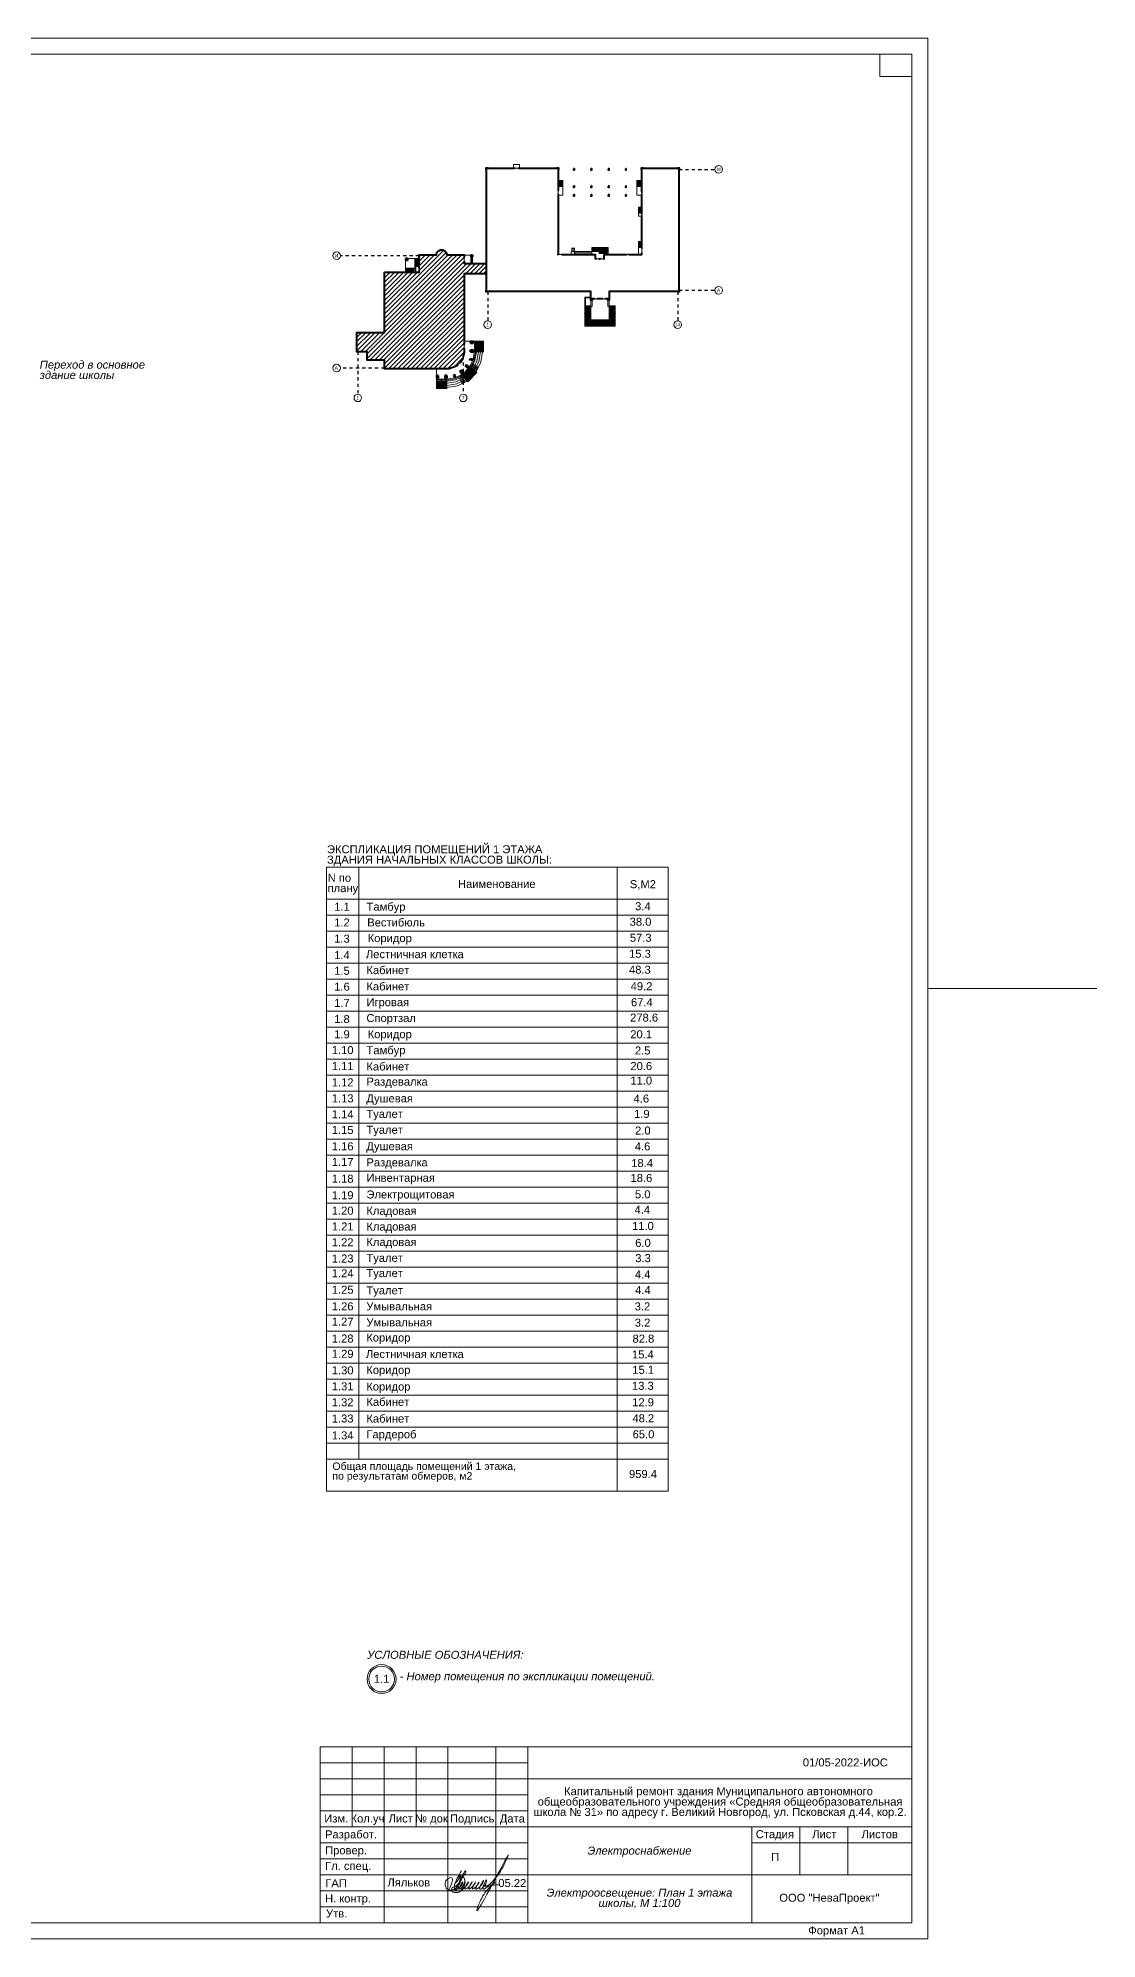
# Model space of a CAD drawing. Header units: metres. Extents: x -306 to 273, y -329 to 512.
# Drawn here: x -244.4 to -211.3, y 289.4 to 348.8 of the extents above; entities that cross this region are included whole.
import ezdxf
from ezdxf.enums import TextEntityAlignment as Align

# ---------------------------------------------------------------- set-up
doc = ezdxf.new("R2010")
doc.units = ezdxf.units.M
doc.header["$MEASUREMENT"] = 0
doc.linetypes.add('( Dashdot )', pattern=[1.001, 0.5, -0.25, 0.001, -0.25])
doc.linetypes.add('DGN Style 3', pattern=[9.681301, 6.915215, -2.766086])
doc.layers.add('Level 50', color=7, linetype='Continuous', lineweight=0)
doc.layers.add('Level 63', color=7, linetype='Continuous', lineweight=0)
doc.styles.add('Arial', font='ariali.ttf')
doc.styles.add('GOST 2.304', font='cs_gost2304.shx')
doc.styles.add('Style-Arial', font='arial.ttf')
doc.styles.add('Style-Arial IF', font='ariali.ttf')

# ---------------------------------------------------------------- blocks, each defined once
blk = doc.blocks.new('*U1662')
at = {"color": 7, "linetype": 'Continuous', "lineweight": 0}
blk.add_line((47.337, 0), (42.05, 0), dxfattribs=at)
at = {"color": 7, "linetype": 'Continuous', "lineweight": 0, "flags": 128}
blk.add_lwpolyline([(42.05, 29.7), (42.05, -29.7), (-42.05, -29.7), (-42.05, 29.7), (42.05, 29.7)], close=True, dxfattribs=at)
at = {"layer": 'Level 50', "color": 7, "linetype": 'Continuous', "lineweight": 13}
for p, q in [((41.55, 29.2), (-40.05, 29.2)), ((40.55, 29.2), (40.55, 28.5)), ((41.55, 29.2), (41.55, -29.2)), ((40.55, 28.5), (41.55, 28.5)), ((41.55, -29.2), (-41.25, -29.2))]:
    blk.add_line(p, q, dxfattribs=at)
at = {"layer": 'Level 63', "color": 7, "linetype": 'Continuous', "lineweight": 13}
for p, q in [((23.05, -23.7), (41.55, -23.7)), ((23.05, -23.7), (23.05, -29.2)), ((24.05, -23.7), (24.05, -26.2)), ((25.05, -23.7), (25.05, -29.2)), ((26.05, -23.7), (26.05, -26.2)), ((27.05, -23.7), (27.05, -29.2)), ((28.55, -23.7), (28.55, -29.2)), ((29.55, -23.7), (29.55, -29.2)), ((29.55, -24.7), (41.55, -24.7)), ((23.05, -25.7), (29.55, -25.7)), ((23.05, -26.2), (29.55, -26.2)), ((29.55, -26.2), (41.55, -26.2)), ((36.55, -26.7), (41.55, -26.7)), ((29.55, -27.7), (41.55, -27.7))]:
    blk.add_line(p, q, dxfattribs=at)
at = {"layer": 'Level 63', "color": 7, "linetype": 'Continuous', "lineweight": 0}
for p, q in [((23.05, -24.2), (29.55, -24.2)), ((23.05, -24.7), (29.55, -24.7)), ((23.05, -25.2), (29.55, -25.2)), ((23.05, -26.7), (29.55, -26.7)), ((23.05, -27.2), (29.55, -27.2)), ((23.05, -27.7), (29.55, -27.7)), ((23.05, -28.2), (29.55, -28.2)), ((23.05, -28.7), (29.55, -28.7))]:
    blk.add_line(p, q, dxfattribs=at)
at = {"layer": 'Level 63', "color": 7, "linetype": 'Continuous', "lineweight": 13, "flags": 128}
for points in [[(36.55, -26.2), (36.55, -29.2)], [(38.05, -26.2), (38.05, -27.7)], [(39.55, -26.2), (39.55, -27.7)]]:
    blk.add_lwpolyline(points, dxfattribs=at)
at = {"layer": 'Level 63', "color": 7, "linetype": 'Continuous', "lineweight": 0, "style": 'Style-Arial'}
for s, p in [('Изм.', (23.557, -25.935)), ('Кол.уч', (24.534, -25.935)), ('Лист', (25.573, -25.935)), ('№ док', (26.532, -25.935)), ('Подпись', (27.806, -25.935)), ('Дата', (29.061, -25.935)), ('Разработ.', (24.019, -26.431)), ('Стадия', (37.268, -26.425)), ('Лист', (38.813, -26.425)), ('Листов', (40.546, -26.425)), ('Провер.', (23.864, -26.929)), ('Гл. спец.', (23.931, -27.416)), ('ГАП', (23.551, -27.957)), ('Н. контр.', (23.925, -28.435)), ('ООО "НеваПроект"', (38.973, -28.411)), ('Утв.', (23.57, -28.902)), ('Формат А1', (39.197, -29.431))]:
    blk.add_text(s, height=0.25, dxfattribs=at).set_placement(p, align=Align.MIDDLE_CENTER)
blk = doc.blocks.new('*U1749')
at = {"color": 7, "linetype": 'Continuous', "lineweight": 13}
for radius in [0.452, 0.402]:
    blk.add_circle((0, 0), radius, dxfattribs=at)
at = {"color": 7, "linetype": 'Continuous', "lineweight": 13, "style": 'Style-Arial'}
blk.add_text('1.1', height=0.25, dxfattribs=at).set_placement((-0.242, 0.133), align=Align.TOP_LEFT)
blk = doc.blocks.new('*U1799')
at = {"color": 7, "linetype": 'Continuous', "lineweight": 0}
for p in [(-0.23, 0.11), (0.23, 0.11)]:
    blk.add_line(p, (0, -0.11), dxfattribs=at)
blk = doc.blocks.new('*U1800')
at = {"color": 7, "linetype": 'Continuous', "lineweight": 0}
for p in [(-0.23, 0.11), (0.23, 0.11)]:
    blk.add_line(p, (0, -0.11), dxfattribs=at)
blk = doc.blocks.new('*U1801')
at = {"color": 7, "linetype": 'Continuous', "lineweight": 0}
for p in [(-0.23, 0.11), (0.23, 0.11)]:
    blk.add_line(p, (0, -0.11), dxfattribs=at)
blk = doc.blocks.new('*U1802')
at = {"color": 7, "linetype": 'Continuous', "lineweight": 0}
for p in [(-0.23, 0.11), (0.23, 0.11)]:
    blk.add_line(p, (0, -0.11), dxfattribs=at)
blk = doc.blocks.new('*U1803')
at = {"color": 7, "linetype": 'Continuous', "lineweight": 0}
for p in [(-0.23, 0.11), (0.23, 0.11)]:
    blk.add_line(p, (0, -0.11), dxfattribs=at)
blk = doc.blocks.new('*U1804')
at = {"color": 7, "linetype": 'Continuous', "lineweight": 0}
for p in [(-0.23, 0.11), (0.23, 0.11)]:
    blk.add_line(p, (0, -0.11), dxfattribs=at)
blk = doc.blocks.new('*U1805')
at = {"color": 7, "linetype": 'Continuous', "lineweight": 0}
for p in [(-0.23, 0.11), (0.23, 0.11)]:
    blk.add_line(p, (0, -0.11), dxfattribs=at)
blk = doc.blocks.new('*U1806')
at = {"color": 7, "linetype": 'Continuous', "lineweight": 0}
for p in [(-0.23, 0.11), (0.23, 0.11)]:
    blk.add_line(p, (0, -0.11), dxfattribs=at)
blk = doc.blocks.new('*U1807')
at = {"color": 7, "linetype": 'Continuous', "lineweight": 0}
for p in [(-0.23, 0.11), (0.23, 0.11)]:
    blk.add_line(p, (0, -0.11), dxfattribs=at)
blk = doc.blocks.new('*U1808')
at = {"color": 7, "linetype": 'Continuous', "lineweight": 0}
for p in [(-0.23, 0.11), (0.23, 0.11)]:
    blk.add_line(p, (0, -0.11), dxfattribs=at)
blk = doc.blocks.new('*U1809')
at = {"color": 7, "linetype": 'Continuous', "lineweight": 0}
for p in [(-0.23, 0.11), (0.23, 0.11)]:
    blk.add_line(p, (0, -0.11), dxfattribs=at)
blk = doc.blocks.new('*U1810')
at = {"color": 7, "linetype": 'Continuous', "lineweight": 0}
for p in [(-0.23, 0.11), (0.23, 0.11)]:
    blk.add_line(p, (0, -0.11), dxfattribs=at)
blk = doc.blocks.new('*U1811')
at = {"color": 7, "linetype": 'Continuous', "lineweight": 0}
for p in [(-0.23, 0.11), (0.23, 0.11)]:
    blk.add_line(p, (0, -0.11), dxfattribs=at)
blk = doc.blocks.new('*U1812')
at = {"color": 7, "linetype": 'Continuous', "lineweight": 0}
for p in [(-0.23, 0.11), (0.23, 0.11)]:
    blk.add_line(p, (0, -0.11), dxfattribs=at)
blk = doc.blocks.new('*U1813')
at = {"color": 7, "linetype": 'Continuous', "lineweight": 0}
for p in [(-0.23, 0.11), (0.23, 0.11)]:
    blk.add_line(p, (0, -0.11), dxfattribs=at)
blk = doc.blocks.new('*U1814')
at = {"color": 7, "linetype": 'Continuous', "lineweight": 0}
for p in [(-0.23, 0.11), (0.23, 0.11)]:
    blk.add_line(p, (0, -0.11), dxfattribs=at)
blk = doc.blocks.new('*U1815')
at = {"color": 7, "linetype": 'Continuous', "lineweight": 0}
for p in [(-0.23, 0.11), (0.23, 0.11)]:
    blk.add_line(p, (0, -0.11), dxfattribs=at)
blk = doc.blocks.new('*U1816')
at = {"color": 7, "linetype": 'Continuous', "lineweight": 0}
for p in [(-0.23, 0.11), (0.23, 0.11)]:
    blk.add_line(p, (0, -0.11), dxfattribs=at)
blk = doc.blocks.new('*U1817')
at = {"color": 7, "linetype": 'Continuous', "lineweight": 40}
for p, q in [((-4.59, 40.2), (-4.59, 39.7)), ((-3.19, 40.2), (-3.19, 39.7)), ((10.31, 32.3), (10.81, 32.3)), ((10.31, 30.8), (10.81, 30.8)), ((39.41, 31.7), (39.91, 31.7)), ((39.41, 30.8), (39.91, 30.8)), ((39.41, 24.2), (39.91, 24.2)), ((39.41, 23.3), (39.91, 23.3)), ((-42.39, 8.5), (-42.39, 7.85)), ((-41.74, 8.5), (-42.39, 8.5)), ((-41.74, 7.85), (-42.39, 7.85)), ((-41.74, 8.5), (-41.74, 7.85)), ((-22.34, 9), (-21.84, 9)), ((-22.34, 7.5), (-21.84, 7.5)), ((-19.79, 9.8), (-19.79, 9.68)), ((-19.79, 9.8), (-19.14, 9.8)), ((-19.79, 9.68), (-19.79, 9.15)), ((-19.79, 9.15), (-19.14, 9.15)), ((-19.14, 9.8), (-19.14, 9.15)), ((10.61, 9.7), (10.61, 10.2)), ((12.01, 9.7), (12.01, 10.2)), ((23.61, 8.45), (23.61, 9.95)), ((23.61, 8.45), (23.71, 8.45)), ((23.71, 8.2), (23.71, 8.7)), ((25.01, 8.2), (25.01, 8.7)), ((25.01, 8.45), (25.21, 8.45)), ((25.21, 8.2), (25.21, 8.7)), ((26.51, 8.2), (26.51, 8.7)), ((26.51, 8.45), (26.61, 8.45)), ((26.61, 8.45), (26.61, 9.95)), ((34.37, 9.7), (34.37, 10.2)), ((35.26, 9.7), (35.26, 10.2)), ((39.41, 12.2), (39.91, 12.2)), ((39.41, 10.35), (39.91, 10.35)), ((-37.94, 5.3), (-37.44, 5.3)), ((-37.94, 4.3), (-37.44, 4.3)), ((23.06, -5.7), (23.06, -5.2)), ((24.36, -5.7), (24.36, -5.2)), ((25.86, -5.7), (25.86, -5.2)), ((27.16, -5.7), (27.16, -5.2)), ((-22.35, -22.75), (-21.85, -22.75)), ((-22.34, -21.25), (-21.84, -21.25)), ((-19.84, -20.18), (-18.94, -20.18)), ((-19.84, -20.83), (-19.84, -20.18)), ((-19.84, -20.83), (-18.94, -20.83)), ((-19.84, -23.18), (-18.94, -23.18)), ((-19.84, -23.83), (-19.84, -23.18)), ((-19.84, -23.83), (-18.94, -23.83)), ((-18.94, -20.83), (-18.94, -20.18)), ((-18.94, -23.83), (-18.94, -23.18)), ((-31.71, -32.05), (-31.71, -32.95)), ((-31.06, -32.05), (-31.71, -32.05)), ((-31.06, -32.95), (-31.71, -32.95)), ((-31.06, -32.05), (-31.06, -32.95)), ((-28.71, -32.05), (-28.71, -32.95)), ((-28.06, -32.05), (-28.71, -32.05)), ((-28.06, -32.95), (-28.71, -32.95)), ((-28.06, -32.05), (-28.06, -32.95)), ((-24.61, -28.34), (-24.26, -28.69)), ((-23.55, -27.28), (-23.2, -27.63))]:
    blk.add_line(p, q, dxfattribs=at)
at = {"color": 7, "linetype": 'Continuous', "lineweight": 0}
for p, q in [((12.26, 35.6), (10.56, 35.6)), ((12.26, 35.3), (10.56, 35.3)), ((12.26, 35), (10.56, 35)), ((12.26, 34.7), (10.56, 34.7)), ((12.26, 34.4), (10.56, 34.4)), ((12.26, 34.1), (10.56, 34.1)), ((12.26, 33.8), (10.56, 33.8)), ((12.26, 33.5), (10.56, 33.5)), ((11.41, 35.6), (11.41, 33.5)), ((12.26, 35.6), (12.26, 33.5)), ((12.26, 30.5), (12.26, 33.5)), ((39.66, 35.6), (37.96, 35.6)), ((37.96, 35.6), (37.96, 33.5)), ((39.66, 35.3), (37.96, 35.3)), ((39.66, 35), (37.96, 35)), ((39.66, 34.7), (37.96, 34.7)), ((39.66, 34.4), (37.96, 34.4)), ((39.66, 34.1), (37.96, 34.1)), ((39.66, 33.8), (37.96, 33.8)), ((37.96, 30.5), (37.96, 33.5)), ((37.96, 33.5), (39.66, 33.5)), ((38.81, 35.6), (38.81, 33.5)), ((10.56, 32.3), (10.56, 30.8)), ((39.66, 31.7), (39.66, 30.8)), ((39.66, 26.35), (38.46, 26.35)), ((38.46, 26.35), (38.46, 23.25)), ((39.66, 26.05), (38.46, 26.05)), ((39.66, 25.75), (38.46, 25.75)), ((39.66, 25.45), (38.46, 25.45)), ((39.66, 25.15), (38.46, 25.15)), ((39.66, 24.85), (38.46, 24.85)), ((39.66, 24.55), (38.46, 24.55)), ((39.66, 24.25), (38.46, 24.25)), ((39.66, 23.25), (38.46, 23.25)), ((39.06, 26.35), (39.06, 24.25)), ((39.66, 24.2), (39.66, 23.3)), ((38.46, 14.45), (38.46, 9.95)), ((39.66, 14.45), (38.46, 14.45)), ((39.66, 14.15), (38.46, 14.15)), ((39.66, 13.85), (38.46, 13.85)), ((39.66, 13.55), (38.46, 13.55)), ((39.66, 13.25), (38.46, 13.25)), ((39.06, 14.45), (39.06, 12.35)), ((-42.39, 7.85), (-42.39, 3.8)), ((-41.74, 8.5), (-39.14, 8.5)), ((-38.89, 8.5), (-37.69, 8.5)), ((-38.89, 8.2), (-37.69, 8.2)), ((-38.89, 7.9), (-37.69, 7.9)), ((-38.89, 7.6), (-37.69, 7.6)), ((-38.89, 7.3), (-37.69, 7.3)), ((-38.89, 7), (-37.69, 7)), ((-38.89, 6.7), (-37.69, 6.7)), ((-38.29, 8.5), (-38.29, 5.8)), ((-22.09, 7.5), (-22.09, 9)), ((-19.74, 9.15), (-19.74, 6.8)), ((-19.14, 7.97), (-19.74, 7.97)), ((-19.44, 9.15), (-19.44, 6.8)), ((-19.14, 9.15), (-19.14, 6.8)), ((10.61, 9.95), (12.01, 9.95)), ((15.81, 10.95), (15.81, 12.18)), ((22.26, 10.5), (16.26, 10.5)), ((22.26, 9.95), (22.26, 12.35)), ((22.26, 12.35), (27.96, 12.35)), ((22.26, 12.05), (27.96, 12.05)), ((22.26, 11.75), (27.96, 11.75)), ((22.26, 11.45), (27.96, 11.45)), ((22.26, 11.15), (27.96, 11.15)), ((23.71, 8.45), (25.01, 8.45)), ((24.81, 10.85), (27.96, 10.85)), ((24.81, 10.55), (27.96, 10.55)), ((24.81, 10.25), (27.96, 10.25)), ((25.21, 8.45), (26.51, 8.45)), ((25.74, 12.35), (25.74, 10.25)), ((27.96, 9.95), (27.96, 12.35)), ((34.37, 9.95), (35.26, 9.95)), ((39.66, 12.95), (38.46, 12.95)), ((39.66, 12.65), (38.46, 12.65)), ((39.66, 12.35), (38.46, 12.35)), ((39.66, 12.2), (39.66, 10.35)), ((-42.39, 5), (-42.39, 3.8)), ((-39.69, 4.4), (-42.39, 4.4)), ((-42.09, 5), (-42.09, 3.8)), ((-41.79, 5), (-41.79, 3.8)), ((-41.49, 5), (-41.49, 3.8)), ((-41.19, 5), (-41.19, 3.8)), ((-40.89, 5), (-40.89, 3.8)), ((-40.59, 5), (-40.59, 3.8)), ((-40.29, 5), (-40.29, 3.8)), ((-39.99, 5), (-39.99, 3.8)), ((-39.69, 5), (-39.69, 3.8)), ((-38.89, 6.4), (-37.69, 6.4)), ((-38.89, 6.1), (-37.69, 6.1)), ((-38.89, 5.8), (-37.69, 5.8)), ((-37.69, 5.3), (-37.69, 4.3)), ((19.82, -4.85), (19.82, -14.9)), ((19.82, -4.85), (21.96, -4.85)), ((20.07, -5.1), (21.96, -5.1)), ((20.07, -5.1), (20.07, -7.85)), ((21.96, -5.95), (21.96, -7.85)), ((22.36, -5.95), (22.36, -8.1)), ((23.06, -5.45), (24.36, -5.45)), ((24.56, -5.45), (25.66, -5.45)), ((25.86, -5.45), (27.16, -5.45)), ((27.86, -5.95), (27.86, -8.1)), ((28.26, -5.95), (28.26, -7.85)), ((19.82, -8.1), (22.36, -8.1)), ((19.82, -10.45), (21.92, -10.45)), ((20.07, -7.85), (21.96, -7.85)), ((21.92, -8.1), (21.92, -12.8)), ((21.92, -12.8), (28.32, -12.8)), ((25.12, -14.9), (25.12, -12.8)), ((27.86, -8.1), (30.42, -8.1)), ((28.26, -7.85), (30.41, -7.85)), ((28.32, -8.1), (28.32, -12.8)), ((30.42, -10.45), (28.32, -10.45)), ((30.42, -7.85), (30.42, -14.9)), ((19.82, -14.9), (30.42, -14.9)), ((-22.1, -22.75), (-22.09, -21.25)), ((-19.84, -20.18), (-22.09, -20.18)), ((-18.49, -20.43), (-18.49, -23.58)), ((-15.34, -22), (-18.49, -22)), ((-18.14, -20.43), (-18.14, -23.58)), ((-17.79, -20.43), (-17.79, -23.58)), ((-17.44, -20.43), (-17.44, -20.18)), ((-17.44, -20.43), (-17.44, -23.58)), ((-17.44, -23.83), (-17.44, -23.58)), ((-17.09, -20.43), (-17.09, -23.58)), ((-16.74, -20.43), (-16.74, -23.58)), ((-16.39, -20.43), (-16.39, -23.58)), ((-16.04, -20.43), (-16.04, -23.58)), ((-15.69, -20.43), (-15.69, -23.58)), ((-15.34, -20.43), (-15.34, -23.58)), ((-31.71, -32.05), (-31.71, -29.8)), ((-24.44, -28.51), (-23.38, -27.45)), ((-23.71, -32.94), (-22.76, -34.81)), ((-21.93, -34.41), (-23.4, -32.01)), ((-22.57, -31.56), (-20.33, -29.32)), ((-22.36, -31.85), (-20.04, -29.53)), ((-22.15, -32.14), (-19.75, -29.74)), ((-21.93, -32.44), (-22.13, -32.59)), ((-21.94, -32.42), (-19.47, -29.95)), ((-21.73, -32.71), (-19.18, -30.15)), ((-21.53, -33), (-18.89, -30.36)), ((-19.22, -32.67), (-21.45, -30.44)), ((-21.32, -33.28), (-18.61, -30.57)), ((-21.11, -33.57), (-18.32, -30.78)), ((-20.9, -33.86), (-18.03, -30.99)), ((-20.69, -34.14), (-17.75, -31.2)), ((-17.48, -29.96), (-19.88, -28.49)), ((-19.44, -29.96), (-19.3, -29.76)), ((-18.95, -28.18), (-17.08, -29.13)), ((-31.46, -34.45), (-31.71, -34.45)), ((-31.46, -33.4), (-28.31, -33.4)), ((-31.46, -33.75), (-28.31, -33.75)), ((-31.46, -34.1), (-28.31, -34.1)), ((-31.46, -34.45), (-28.31, -34.45)), ((-31.46, -34.8), (-28.31, -34.8)), ((-31.46, -35.15), (-28.31, -35.15)), ((-31.46, -35.5), (-28.31, -35.5)), ((-31.46, -35.85), (-28.31, -35.85)), ((-31.46, -36.2), (-28.31, -36.2)), ((-31.46, -36.55), (-28.31, -36.55)), ((-29.89, -36.55), (-29.89, -33.4)), ((-28.06, -34.45), (-28.31, -34.45))]:
    blk.add_line(p, q, dxfattribs=at)
at = {"color": 1, "linetype": '( Dashdot )', "ltscale": 0.09}
for p, q in [((52.56, 39.5), (65.05, 39.5)), ((-37.69, 9.5), (-65.05, 9.5)), ((-13.88, -2.95), (-13.88, -13.1)), ((52.12, -2.95), (52.12, -13.1)), ((52.56, -2.5), (65.05, -2.5)), ((-58.99, -23.8), (-58.99, -38.51)), ((-22.39, -25.32), (-22.39, -38.51)), ((-49.69, -29.5), (-65.05, -29.5))]:
    blk.add_line(p, q, dxfattribs=at)
at = {"color": 7, "linetype": 'Continuous', "lineweight": 40, "flags": 128}
for points in [[(23.06, -5.45), (22.36, -5.45), (22.36, -5.95), (21.96, -5.95), (21.96, -2.95), (-13.89, -2.95), (-13.89, -3.05), (-14.44, -3.05), (-14.44, -2.5), (-14.34, -2.5), (-14.34, 39.5), (-14.44, 39.5), (-14.44, 40.05), (-13.89, 40.05), (-13.89, 39.95), (-4.59, 39.95)], [(-3.19, 39.95), (10.11, 39.95), (10.11, 40.05), (10.66, 40.05), (10.66, 39.5), (10.56, 39.5), (10.56, 32.3)], [(39.66, 31.7), (39.66, 39.5), (39.56, 39.5), (39.56, 40.05), (40.11, 40.05), (40.11, 39.95), (52.11, 39.95), (52.11, 40.05), (52.66, 40.05), (52.66, 39.5), (52.56, 39.5), (52.56, -2.5), (52.66, -2.5), (52.66, -3.05), (52.11, -3.05), (52.11, -2.95), (28.26, -2.95), (28.26, -5.95), (27.86, -5.95), (27.86, -5.45), (27.16, -5.45)], [(10.56, 30.8), (10.56, 9.95), (10.61, 9.95)], [(39.66, 24.2), (39.66, 30.8)], [(39.66, 12.2), (39.66, 23.3)], [(-37.69, 5.3), (-37.69, 9.8), (-31.69, 9.8), (-31.51, 10.58), (-31.01, 11.21), (-30.29, 11.55), (-29.49, 11.55), (-28.77, 11.21), (-28.27, 10.58), (-28.09, 9.8), (-22.09, 9.8), (-22.09, 9)], [(-22.09, 7.5), (-22.09, 6.8), (-14.39, 6.8), (-14.39, 3.2), (-22.09, 3.2), (-22.09, -20.18), (-22.09, -21.25)], [(12.01, 9.95), (23.61, 9.95)], [(26.61, 9.95), (34.37, 9.95)], [(35.26, 9.95), (39.66, 9.95), (39.66, 10.35)], [(-24.44, -28.51), (-25.38, -29.12), (-27.28, -29.73), (-28.19, -29.8), (-49.69, -29.8), (-49.69, -26.8), (-55.69, -26.8), (-55.69, -23.8), (-59.29, -23.8), (-59.29, -17.2), (-49.69, -17.2), (-49.69, 3.8)], [(-49.69, 3.8), (-37.69, 3.8), (-37.69, 4.3)], [(25.86, -5.45), (24.36, -5.45)], [(-22.1, -22.75), (-22.1, -24.16), (-22.15, -24.61), (-22.77, -26.51), (-23.38, -27.45)]]:
    blk.add_lwpolyline(points, dxfattribs=at)
at = {"color": 7, "linetype": 'Continuous', "lineweight": 0, "flags": 128}
for points in [[(-4.89, 39.95), (-2.89, 39.95), (-2.89, 41.15), (-4.89, 41.15), (-4.89, 39.95)], [(-38.89, 3.8), (-38.89, 8.5), (-39.14, 8.5), (-39.14, 3.8), (-38.89, 3.8)], [(16.26, 10.95), (16.26, 10.05), (15.06, 10.05), (15.06, 10.95), (16.26, 10.95)], [(22.26, 10.95), (22.26, 10.05), (16.26, 10.05), (16.26, 10.95), (22.26, 10.95)], [(-18.94, -20.18), (-15.34, -20.18), (-15.34, -20.43), (-18.94, -20.43), (-18.94, -20.18)], [(-18.94, -23.58), (-15.34, -23.58), (-15.34, -23.83), (-18.94, -23.83), (-18.94, -23.58)], [(-31.71, -32.95), (-31.71, -36.55), (-31.46, -36.55), (-31.46, -32.95), (-31.71, -32.95)], [(-28.31, -32.95), (-28.31, -36.55), (-28.06, -36.55), (-28.06, -32.95), (-28.31, -32.95)], [(-23.01, -31.38), (-20.9, -34.29), (-20.69, -34.14), (-22.81, -31.23), (-23.01, -31.38)], [(-20.51, -28.88), (-17.6, -30.99), (-17.75, -31.2), (-20.66, -29.08), (-20.51, -28.88)]]:
    blk.add_lwpolyline(points, close=True, dxfattribs=at)
at = {"color": 7, "linetype": 'Continuous', "lineweight": 40, "flags": 128}
for points in [[(15.96, 39.65), (15.96, 39.35), (16.26, 39.35), (16.26, 39.65), (15.96, 39.65)], [(21.96, 39.65), (21.96, 39.35), (22.26, 39.35), (22.26, 39.65), (21.96, 39.65)], [(27.96, 39.65), (27.96, 39.35), (28.26, 39.35), (28.26, 39.65), (27.96, 39.65)], [(33.96, 39.65), (33.96, 39.35), (34.26, 39.35), (34.26, 39.65), (33.96, 39.65)], [(15.96, 33.65), (15.96, 33.35), (16.26, 33.35), (16.26, 33.65), (15.96, 33.65)], [(21.96, 33.65), (21.96, 33.35), (22.26, 33.35), (22.26, 33.65), (21.96, 33.65)], [(27.96, 33.65), (27.96, 33.35), (28.26, 33.35), (28.26, 33.65), (27.96, 33.65)], [(33.96, 33.65), (33.96, 33.35), (34.26, 33.35), (34.26, 33.65), (33.96, 33.65)], [(15.96, 30.65), (15.96, 30.35), (16.26, 30.35), (16.26, 30.65), (15.96, 30.65)], [(21.96, 30.65), (21.96, 30.35), (22.26, 30.35), (22.26, 30.65), (21.96, 30.65)], [(27.96, 30.65), (27.96, 30.35), (28.26, 30.35), (28.26, 30.65), (27.96, 30.65)], [(33.96, 30.65), (33.96, 30.35), (34.26, 30.35), (34.26, 30.65), (33.96, 30.65)], [(-19.93, -26.12), (-19.31, -26.32), (-19.47, -26.8), (-20.08, -26.6), (-19.93, -26.12)], [(-25.77, -31.96), (-25.57, -32.58), (-25.09, -32.42), (-25.29, -31.8), (-25.77, -31.96)], [(-23.54, -30.65), (-23.01, -30.27), (-22.49, -31), (-23.01, -31.38), (-23.54, -30.65)], [(-21.24, -28.35), (-21.62, -28.87), (-20.89, -29.4), (-20.51, -28.88), (-21.24, -28.35)]]:
    blk.add_lwpolyline(points, close=True, dxfattribs=at)
at = {"color": 7, "linetype": 'Continuous', "lineweight": 0, "flags": 128}
for points in [[(10.56, 30.5), (12.26, 30.5)], [(39.66, 30.5), (37.96, 30.5)], [(-22.09, 9.68), (-19.79, 9.68)], [(15.22, 12.18), (15.81, 12.18), (15.83, 12.06), (15.87, 12.3), (15.89, 12.18), (16.43, 12.18)], [(16.26, 12.18), (16.26, 10.95), (15.36, 10.95), (15.36, 12.18)], [(22.26, 10.95), (24.81, 10.95), (24.81, 10.25)], [(-39.14, 5), (-42.39, 5), (-42.39, 5.25), (-39.14, 5.25)], [(20.12, -8.1), (20.12, -14.6), (30.12, -14.6), (30.12, -8.1)], [(20.42, -8.1), (20.42, -14.3), (29.82, -14.3), (29.82, -8.1)], [(20.72, -8.1), (20.72, -14), (29.52, -14), (29.52, -8.1)], [(21.02, -8.1), (21.02, -13.7), (29.22, -13.7), (29.22, -8.1)], [(21.32, -8.1), (21.32, -13.4), (28.92, -13.4), (28.92, -8.1)], [(21.62, -8.1), (21.62, -13.1), (28.62, -13.1), (28.62, -8.1)], [(-18.53, -23.83), (-18.97, -26.62), (-20.19, -29.11)], [(-18.17, -23.83), (-18.63, -26.73), (-19.9, -29.32)], [(-17.82, -23.83), (-18.29, -26.83), (-19.61, -29.53)], [(-17.11, -23.83), (-17.62, -27.05), (-19.04, -29.95)], [(-16.4, -23.83), (-16.94, -27.26), (-18.46, -30.37)], [(-15.69, -23.83), (-16.27, -27.47), (-17.89, -30.78)], [(-28.06, -33.36), (-25.27, -32.92), (-22.78, -31.7)], [(-28.06, -33.72), (-25.16, -33.26), (-22.57, -31.99)], [(-28.06, -34.07), (-25.05, -33.6), (-22.36, -32.28)], [(-28.06, -34.78), (-24.84, -34.27), (-21.94, -32.85)], [(-23.55, -33.25), (-22.15, -32.57)], [(-18.64, -28.34), (-19.32, -29.74)], [(-18.01, -28.66), (-18.75, -30.16)], [(-17.39, -28.97), (-18.17, -30.58)], [(-28.06, -35.49), (-24.63, -34.95), (-21.52, -33.43)], [(-28.06, -36.2), (-24.42, -35.62), (-21.1, -34)], [(-23.23, -33.87), (-21.73, -33.14)], [(-22.92, -34.5), (-21.31, -33.71)]]:
    blk.add_lwpolyline(points, dxfattribs=at)
at = {"color": 7, "linetype": 'Continuous', "lineweight": 13}
for centre in [(66.37, 39.5), (-66.37, 9.5), (66.37, -2.5), (-13.88, -14.42), (52.12, -14.42), (-66.37, -29.5), (-58.99, -39.83), (-22.39, -39.83)]:
    blk.add_circle(centre, 1.32, dxfattribs=at)
at = {"color": 7, "linetype": 'Continuous', "lineweight": 0}
for centre in [(11.41, 35.6), (38.81, 35.6), (39.06, 26.35), (39.06, 14.45), (-38.29, 8.5), (-19.14, 7.97), (15.81, 10.95), (22.26, 10.5), (25.74, 12.35), (-39.69, 4.4), (19.82, -10.45), (30.42, -10.45), (25.12, -14.9), (-15.34, -22), (-19.22, -32.67), (-17.48, -29.96), (-29.89, -36.55), (-21.93, -34.41)]:
    blk.add_circle(centre, 0.0733, dxfattribs=at)
at = {"color": 7, "linetype": 'Continuous', "lineweight": 0, "extrusion": (0, 0, -1)}
for name, p in [('*U1799', (-11.41, 33.61)), ('*U1805', (-38.81, 33.61)), ('*U1804', (-39.06, 24.36)), ('*U1802', (-25.74, 10.36)), ('*U1803', (-39.06, 12.46))]:
    blk.add_blockref(name, p, dxfattribs=at)
at = {"color": 7, "linetype": 'Continuous', "lineweight": 0}
for name, p, rotation in [('*U1811', (-19.62, 7.97), 270), ('*U1809', (-42.27, 4.4), 270), ('*U1806', (25.12, -12.92), 180), ('*U1807', (28.43, -10.45), 270), ('*U1813', (-23.34, -32.1), 211.4246367376645), ('*U1814', (-21.37, -30.52), 225.0000000000007), ('*U1812', (-29.89, -33.52), 180.0000000000003)]:
    blk.add_blockref(name, p, dxfattribs=dict(at, rotation=rotation))
at = {"color": 7, "linetype": 'Continuous', "lineweight": 0, "extrusion": (0, 0, -1)}
for name, p, rotation in [('*U1801', (-15.81, 12.07), 180), ('*U1800', (-16.38, 10.5), 90.00000000000001), ('*U1808', (-21.8, -10.45), 270), ('*U1816', (18.37, -22), 89.9999999999988), ('*U1815', (19.78, -28.55), 121.424636737663)]:
    blk.add_blockref(name, p, dxfattribs=dict(at, rotation=rotation))
at = {"color": 7, "linetype": 'Continuous', "lineweight": 0}
blk.add_blockref('*U1810', (-38.29, 5.91), dxfattribs=at)
at = {"color": 7, "linetype": 'Continuous', "lineweight": 30, "style": 'Style-Arial'}
for s, p in [('М', (65.7, 40.14)), ('И', (-67.04, 10.14)), ('А', (65.7, -1.86)), ('1', (-14.38, -13.78)), ('14', (51.07, -13.78)), ('А', (-67.04, -28.86)), ('1', (-59.48, -39.18)), ('7', (-22.88, -39.18))]:
    blk.add_text(s, height=1.25, dxfattribs=at).set_placement(p, align=Align.TOP_LEFT)

msp = doc.modelspace()

# ---------------------------------------------------------------- hatches: boundary and pattern name
at = {"linetype": 'Continuous', "lineweight": 0}
h = msp.add_hatch(dxfattribs=at)
h.set_pattern_fill('HATCH', color=204, style=0, pattern_type=2)
h.set_pattern_definition([(45, (-232.44935, 339.56394), (-0.0707107, 0.0707107), [])])
h.paths.add_polyline_path([(-234.09278632, 338.97952436), (-234.09278632, 338.70952436), (-233.55278632, 338.70952436), (-233.55278632, 338.46652436), (-233.55278632, 338.43952436), (-231.93503632, 338.43952436), (-231.61778632, 338.43952436), (-231.53598913, 338.44565217), (-231.36480276, 338.50128693), (-231.28025978, 338.55553841), (-231.18480037, 338.65099782), (-231.13054889, 338.7355408), (-231.09578632, 338.8425041), (-231.07491413, 338.90672717), (-231.07032041, 338.94751116), (-231.06977868, 339.07402436), (-231.06920061, 339.20902436), (-231.06878632, 339.30577436), (-231.06878632, 341.40952436), (-230.37578632, 341.40952436), (-230.37578632, 341.73352436), (-230.80328632, 341.73352436), (-230.83028632, 341.73352436), (-230.85728632, 341.73352436), (-231.06878632, 341.73352436), (-231.06878632, 341.79652436), (-231.06878632, 341.93152436), (-231.06878632, 341.99272436), (-231.06878632, 342.00352436), (-231.60878632, 342.00352436), (-231.62493721, 342.07403704), (-231.66989743, 342.13027385), (-231.73478632, 342.16147372), (-231.80678632, 342.16147372), (-231.87167521, 342.13027385), (-231.91663543, 342.07403704), (-231.93278632, 342.00352436), (-232.47278632, 342.00352436), (-232.47278632, 341.97652436), (-232.47278632, 341.88652436), (-232.47278632, 341.85952436), (-232.47278632, 341.83252436), (-232.47278632, 341.80552436), (-232.47278632, 341.77852436), (-232.47278632, 341.75152436), (-232.47278632, 341.72452436), (-232.47278632, 341.69752436), (-232.47278632, 341.67052436), (-232.47278632, 341.64352436), (-232.47278632, 341.59852436), (-232.47278632, 341.50852436), (-232.47278632, 341.46352436), (-232.58078632, 341.46352436), (-232.60328632, 341.46352436), (-232.65278632, 341.46352436), (-232.67978632, 341.46352436), (-232.70678632, 341.46352436), (-232.73378632, 341.46352436), (-232.76078632, 341.46352436), (-232.78778632, 341.46352436), (-232.81478632, 341.46352436), (-232.84178632, 341.46352436), (-232.86878632, 341.46352436), (-232.89578632, 341.46352436), (-233.55278632, 341.46352436), (-233.55278632, 339.57352436), (-234.41678632, 339.57352436), (-234.41678632, 338.97952436), (-234.38978632, 338.97952436)])

# ---------------------------------------------------------------- linework, layer by layer
at = {"color": 7, "linetype": 'Continuous', "lineweight": 13}
for p, q in [((-235.37075561, 322.87565627), (-224.68485037, 322.87565627)), ((-235.37075561, 322.87565627), (-235.37075561, 303.37565627)), ((-234.35729058, 322.87565627), (-234.35729058, 321.87565627)), ((-226.28383402, 322.87565627), (-226.28383402, 321.87565627)), ((-224.68485037, 322.87565627), (-224.68485037, 303.37565627)), ((-235.37075561, 321.87565627), (-224.68485037, 321.87565627)), ((-234.35729058, 321.87565627), (-234.35729058, 304.37565627)), ((-226.28383402, 321.87565627), (-226.28383402, 303.37565627)), ((-235.37075561, 304.37565627), (-224.68485037, 304.37565627)), ((-235.37075561, 303.37565627), (-224.68485037, 303.37565627))]:
    msp.add_line(p, q, dxfattribs=at)
at = {"color": 7, "linetype": 'Continuous', "lineweight": 0}
for p, q in [((-235.37075561, 321.37565627), (-224.68485037, 321.37565627)), ((-235.37075561, 320.87565627), (-224.68485037, 320.87565627)), ((-235.37075561, 320.37565627), (-224.68485037, 320.37565627)), ((-235.37075561, 319.87565627), (-224.68485037, 319.87565627)), ((-235.37075561, 319.37565627), (-224.68485037, 319.37565627)), ((-235.37075561, 318.87565627), (-224.68485037, 318.87565627)), ((-235.37075561, 318.37565627), (-224.68485037, 318.37565627)), ((-235.37075561, 317.87565627), (-224.68485037, 317.87565627)), ((-235.37075561, 317.37565627), (-224.68485037, 317.37565627)), ((-235.37075561, 316.87565627), (-224.68485037, 316.87565627)), ((-235.37075561, 316.37565627), (-224.68485037, 316.37565627)), ((-235.37075561, 315.87565627), (-224.68485037, 315.87565627)), ((-235.37075561, 315.37565627), (-224.68485037, 315.37565627)), ((-235.37075561, 314.87565627), (-224.68485037, 314.87565627)), ((-235.37075561, 314.37565627), (-224.68485037, 314.37565627)), ((-235.37075561, 313.87565627), (-224.68485037, 313.87565627)), ((-235.37075561, 313.37565627), (-224.68485037, 313.37565627)), ((-235.37075561, 312.87565627), (-224.68485037, 312.87565627)), ((-235.37075561, 312.37565627), (-224.68485037, 312.37565627)), ((-235.37075561, 311.87565627), (-224.68485037, 311.87565627)), ((-235.37075561, 311.37565627), (-224.68485037, 311.37565627)), ((-235.37075561, 310.87565627), (-224.68485037, 310.87565627)), ((-235.37075561, 310.37565627), (-224.68485037, 310.37565627)), ((-235.37075561, 309.87565627), (-224.68485037, 309.87565627)), ((-235.37075561, 309.37565627), (-224.68485037, 309.37565627)), ((-235.37075561, 308.87565627), (-224.68485037, 308.87565627)), ((-235.37075561, 308.37565627), (-224.68485037, 308.37565627)), ((-235.37075561, 307.87565627), (-224.68485037, 307.87565627)), ((-235.37075561, 307.37565627), (-224.68485037, 307.37565627)), ((-235.37075561, 306.87565627), (-224.68485037, 306.87565627)), ((-235.37075561, 306.87565627), (-224.68485037, 306.87565627)), ((-235.37075561, 306.37565627), (-224.68485037, 306.37565627)), ((-235.37075561, 305.87565627), (-224.68485037, 305.87565627)), ((-235.37075561, 305.37565627), (-224.68485037, 305.37565627)), ((-235.37075561, 304.87565627), (-224.68485037, 304.87565627)), ((-235.37075561, 304.87565627), (-224.68485037, 304.87565627))]:
    msp.add_line(p, q, dxfattribs=at)
at = {"color": 204, "linetype": 'Continuous', "lineweight": 0, "flags": 128}
msp.add_lwpolyline([(-234.09278632, 338.97952436), (-234.09278632, 338.70952436), (-233.55278632, 338.70952436), (-233.55278632, 338.46652436), (-233.55278632, 338.43952436), (-231.93503632, 338.43952436), (-231.61778632, 338.43952436), (-231.53598913, 338.44565217), (-231.36480276, 338.50128693), (-231.28025978, 338.55553841), (-231.18480037, 338.65099782), (-231.13054889, 338.7355408), (-231.09578632, 338.8425041), (-231.07491413, 338.90672717), (-231.07032041, 338.94751116), (-231.06977868, 339.07402436), (-231.06920061, 339.20902436), (-231.06878632, 339.30577436), (-231.06878632, 341.40952436), (-230.37578632, 341.40952436), (-230.37578632, 341.73352436), (-230.80328632, 341.73352436), (-230.83028632, 341.73352436), (-230.85728632, 341.73352436), (-231.06878632, 341.73352436), (-231.06878632, 341.79652436), (-231.06878632, 341.93152436), (-231.06878632, 341.99272436), (-231.06878632, 342.00352436), (-231.60878632, 342.00352436), (-231.62493721, 342.07403704), (-231.66989743, 342.13027385), (-231.73478632, 342.16147372), (-231.80678632, 342.16147372), (-231.87167521, 342.13027385), (-231.91663543, 342.07403704), (-231.93278632, 342.00352436), (-232.47278632, 342.00352436), (-232.47278632, 341.97652436), (-232.47278632, 341.88652436), (-232.47278632, 341.85952436), (-232.47278632, 341.83252436), (-232.47278632, 341.80552436), (-232.47278632, 341.77852436), (-232.47278632, 341.75152436), (-232.47278632, 341.72452436), (-232.47278632, 341.69752436), (-232.47278632, 341.67052436), (-232.47278632, 341.64352436), (-232.47278632, 341.59852436), (-232.47278632, 341.50852436), (-232.47278632, 341.46352436), (-232.58078632, 341.46352436), (-232.60328632, 341.46352436), (-232.65278632, 341.46352436), (-232.67978632, 341.46352436), (-232.70678632, 341.46352436), (-232.73378632, 341.46352436), (-232.76078632, 341.46352436), (-232.78778632, 341.46352436), (-232.81478632, 341.46352436), (-232.84178632, 341.46352436), (-232.86878632, 341.46352436), (-232.89578632, 341.46352436), (-233.55278632, 341.46352436), (-233.55278632, 339.57352436), (-234.41678632, 339.57352436), (-234.41678632, 338.97952436), (-234.38978632, 338.97952436), (-234.09278632, 338.97952436)], close=True, dxfattribs=at)
at = {"color": 5, "linetype": 'Continuous', "lineweight": 0}
msp.add_spline([(-231.56078221, 290.87980541), (-231.4581168, 291.11462323), (-231.43293345, 291.20860879), (-231.43293345, 291.2618127), (-231.46416079, 291.29304004), (-231.51344105, 291.29304004), (-231.59078733, 291.24838415), (-231.64553985, 291.17859582), (-231.65999152, 291.13820749), (-231.65999152, 291.06959088), (-231.64294403, 291.00596878), (-231.60010714, 290.94527114), (-231.55084518, 290.91682973), (-231.48408257, 290.90568661), (-231.41603041, 290.92392113), (-231.3575543, 290.95051726), (-231.31744726, 290.98151704), (-231.24608348, 291.10512272), (-231.17988957, 291.24118623), (-231.1261641, 291.351614), (-231.06993467, 291.44900624), (-231.0327212, 291.50116715), (-231.01535714, 291.50581984), (-231.00866366, 291.4808394), (-231.0196757, 291.4397419), (-231.05214854, 291.39490169), (-231.24337552, 291.02647107), (-231.30414352, 290.92121781), (-231.34965783, 290.89494011), (-231.36183123, 290.91602505), (-231.36748455, 290.93712355), (-231.37497667, 291.01259423), (-231.34185302, 291.13621337), (-231.24701094, 291.34290645), (-231.14874878, 291.51310151), (-231.2458025, 291.31578869), (-231.18266007, 291.37138179), (-231.31143229, 291.14834177), (-231.21068192, 291.27886593), (-231.13651092, 291.32168858), (-231.08026506, 291.30661755), (-231.05346645, 291.246489), (-231.04555609, 291.1495685), (-231.11633521, 290.92674851), (-231.20410244, 290.86245972), (-231.26866144, 290.83552645), (-231.36786643, 290.83177435), (-231.43664491, 290.86093545), (-231.44915978, 290.88261184), (-231.45671607, 290.93322645), (-231.44294818, 290.98460893), (-231.36723267, 291.01219321), (-231.21433031, 291.14916659), (-231.32982412, 290.92193811), (-231.27036587, 290.95626634), (-231.11612854, 291.11050367), (-231.10400948, 291.15573261), (-231.22917681, 290.93893644), (-231.09621147, 291.03992199), (-231.02785429, 291.16283171), (-231.14520902, 290.92980388), (-230.98334197, 291.05740115), (-230.92488425, 291.16283171), (-231.04809024, 290.94525384), (-230.88197935, 291.05126075), (-230.81550109, 291.16283171), (-230.92529489, 290.94298084), (-230.75542227, 291.07947567), (-230.70791116, 291.16283171), (-230.80952768, 290.946181), (-230.61193615, 291.13822245), (-230.60706594, 291.15043817), (-230.70553418, 290.95812975), (-230.46137568, 291.18509062), (-230.45871046, 291.19503735), (-230.58279426, 290.95457589), (-230.36372392, 291.18518272), (-230.36372392, 291.21412779), (-230.4729328, 290.96629088), (-230.17267797, 291.19114742), (-229.82861919, 291.68422465), (-229.6936642, 291.97474501), (-230.67116418, 290.28166539), (-230.48805162, 290.71364602), (-230.26331652, 291.00423787), (-230.11017447, 291.15737992), (-230.16579194, 291.06104763), (-230.43585723, 291.02867784), (-229.99315808, 291.07124181)], degree=3, dxfattribs=at)

# ---------------------------------------------------------------- block references
at = {"color": 7, "linetype": 'Continuous', "lineweight": 0, "xscale": 0.09000000000000001, "yscale": 0.09000000000000001, "zscale": 0.09000000000000001}
msp.add_blockref('*U1817', (-229.08104469, 341.12173104), dxfattribs=at)
at = {"color": 7, "linetype": 'Continuous', "lineweight": 13}
msp.add_blockref('*U1749', (-233.64525949, 297.50149872), dxfattribs=at)
at = {"layer": 'Level 50', "color": 7, "linetype": 'Continuous', "lineweight": 13}
msp.add_blockref('*U1662', (-258.62132496, 319.08055446), dxfattribs=at)

# ---------------------------------------------------------------- texts
at = {"color": 7, "linetype": 'Continuous', "lineweight": 0, "style": 'Style-Arial'}
for s, p in [('1.1', (-235.12872898, 321.76114782)), ('1.2', (-235.12872898, 321.2687106)), ('1.3', (-235.12872898, 320.76353117)), ('1.4', (-235.12872898, 320.24756987)), ('Лестничная клетка', (-234.13732557, 320.27788118)), ('1.5', (-235.12872898, 319.75905332)), ('1.6', (-235.12872898, 319.26230335)), ('1.7', (-235.12872898, 318.75731995)), ('1.8', (-235.12872898, 318.25233655)), ('1.10', (-235.20393452, 317.28182159)), ('1.9', (-235.12872898, 317.77479791)), ('1.11', (-235.20393452, 316.78232714)), ('1.12', (-235.20393452, 316.27185479)), ('1.13', (-235.20393452, 315.77236034)), ('1.14', (-235.20393452, 315.2728659)), ('1.15', (-235.20393452, 314.78434935)), ('1.16', (-235.20393452, 314.27284782)), ('1.17', (-235.20393452, 313.78433128)), ('1.18', (-235.20393452, 313.26243995)), ('1.19', (-235.20393452, 312.74647865)), ('1.20', (-235.20393452, 312.26345106)), ('1.21', (-235.20393452, 311.76944556)), ('1.22', (-235.20393452, 311.27544006)), ('1.23', (-235.20393452, 310.76839831)), ('1.24', (-235.20393452, 310.30418997)), ('1.25', (-235.20393452, 309.79293348)), ('1.26', (-235.20393452, 309.27314953)), ('1.27', (-235.20393452, 308.79561088)), ('1.28', (-235.20393452, 308.26867168)), ('1.29', (-235.20393452, 307.79113303)), ('Лестничная клетка', (-234.13732557, 307.78244823)), ('1.30', (-235.20393452, 307.27414256)), ('1.31', (-235.20393452, 306.77464811)), ('1.32', (-235.20393452, 306.27515366)), ('1.33', (-235.20393452, 305.76848297)), ('1.34', (-235.20393452, 305.24134074)), ('01/05-2022-ИОС', (-220.47911776, 295.02289751))]:
    msp.add_text(s, height=0.25, dxfattribs=at).set_placement(p, align=Align.TOP_LEFT)
at = {"color": 7, "lineweight": 13, "style": 'Style-Arial'}
for s, p in [('Тамбур', (-234.11698813, 321.76240335)), ('Коридор', (-234.08158238, 320.78071346)), ('Кабинет', (-234.12144491, 319.77910949)), ('Кабинет', (-234.12144491, 319.2724388)), ('Игровая', (-234.12144491, 318.77819726)), ('Спортзал', (-234.12144491, 318.28176234)), ('Тамбур', (-234.11698813, 317.27753608)), ('Коридор', (-234.08158238, 317.77779399)), ('Кабинет', (-234.12144491, 316.76979266)), ('Раздевалка', (-234.12144491, 316.29602266)), ('Душевая', (-234.12144491, 315.77399832)), ('Туалет', (-234.12144491, 315.28779917)), ('Душевая', (-234.12144491, 314.2782962)), ('Туалет', (-234.12144491, 314.79136425)), ('Раздевалка', (-234.12144491, 313.77290498)), ('Инвентарная', (-234.12144491, 313.29182372)), ('Электрощитовая', (-234.12144491, 312.76979937)), ('Кладовая', (-234.12144491, 312.25929027)), ('Кладовая', (-234.12144491, 311.76797323)), ('Кладовая', (-234.12144491, 311.28433303)), ('Туалет', (-234.12144491, 310.78843277)), ('Туалет', (-234.12144491, 310.31246939)), ('Туалет', (-234.12144491, 309.77509138)), ('Умывальная', (-234.1230344, 309.27390128)), ('Умывальная', (-234.1230344, 308.77234848)), ('Коридор', (-234.12413657, 308.29870048)), ('Коридор', (-234.12413657, 307.28663857)), ('Коридор', (-234.12413657, 306.76732431)), ('Кабинет', (-234.12144491, 306.28924508)), ('Кабинет', (-234.12144491, 305.76722074)), ('Гардероб', (-234.12144491, 305.2759037)), ('Ляльков', (-233.46474563, 291.2718125))]:
    msp.add_text(s, height=0.25, dxfattribs=at).set_placement(p, align=Align.TOP_LEFT)
at = {"color": 7, "linetype": 'Continuous', "lineweight": 13, "style": 'Style-Arial'}
for s, p in [('3.4', (-225.7223251, 321.77668998)), ('Вестибюль', (-234.09535697, 321.26925247)), ('38.0', (-225.89293089, 321.29183184)), ('57.3', (-225.88641494, 320.79139206)), ('15.3', (-225.91131213, 320.29160168)), ('48.3', (-225.91365807, 319.79210723)), ('49.2', (-225.86090414, 319.27614593)), ('67.4', (-225.85180894, 318.77665149)), ('278.6', (-225.87817711, 318.29634843)), ('20.1', (-225.87287193, 317.77440564)), ('2.5', (-225.72816079, 317.26914355)), ('20.6', (-225.87033399, 316.78142101)), ('11.0', (-225.86981541, 316.32734624)), ('4.6', (-225.77093886, 315.76600658)), ('1.9', (-225.75458347, 315.28731378)), ('4.6', (-225.73161446, 314.27179521)), ('2.0', (-225.72308866, 314.76705655)), ('18.4', (-225.84300693, 313.75081063)), ('18.6', (-225.86430335, 313.28453255)), ('5.0', (-225.72623694, 312.77549535)), ('4.4', (-225.73837696, 312.29585515)), ('11.0', (-225.81765896, 311.78398572)), ('6.0', (-225.71944933, 311.256742)), ('3.3', (-225.71817382, 310.77931142)), ('4.4', (-225.72770875, 310.27098549)), ('4.4', (-225.7213469, 309.78238241)), ('3.2', (-225.73547819, 309.2722537)), ('3.2', (-225.73218731, 308.76458175)), ('15.4', (-225.81878924, 307.7720833)), ('82.8', (-225.80290608, 308.264798)), ('15.1', (-225.81012771, 307.29068092)), ('13.3', (-225.82068937, 306.79100182)), ('12.9', (-225.81388435, 306.27633614)), ('48.2', (-225.80553655, 305.77633614)), ('65.0', (-225.7996931, 305.27633614))]:
    msp.add_text(s, height=0.25, dxfattribs=at).set_placement(p, align=Align.TOP_LEFT)
at = {"color": 7, "linetype": 'Continuous', "lineweight": 40, "style": 'Style-Arial'}
msp.add_text('959.4', height=0.25, dxfattribs=at).set_placement((-225.91308587, 304.03463709), align=Align.TOP_LEFT)
at = {"color": 18, "linetype": 'Continuous', "lineweight": 13, "true_color": 0x000000, "style": 'Arial'}
for s, p in [('УСЛОВНЫЕ ОБОЗНАЧЕНИЯ:', (-231.65377092, 298.38481515)), ('- Номер помещения по экспликации помещений.', (-229.09224341, 297.71483064))]:
    msp.add_text(s, height=0.25, dxfattribs=at).set_placement(p, align=Align.TOP_CENTER)
at = {"color": 7, "linetype": 'Continuous', "lineweight": 13, "char_height": 0.25}
for s, insert, attachment_point, line_spacing_factor, style in [('Переход в основное\\Pздание школы', (-244.3336614, 338.69957785), 1, 0.776524, 'Style-Arial IF'), ('ЭКСПЛИКАЦИЯ ПОМЕЩЕНИЙ 1 ЭТАЖА\\PЗДАНИЯ НАЧАЛЬНЫХ КЛАССОВ ШКОЛЫ:', (-235.35420185, 323.55556206), 1, 0.776524, 'Style-Arial'), ('N по \\Pплану', (-235.33282162, 322.34074495), 4, 0.776524, 'Style-Arial'), ('Наименование', (-231.25894631, 322.34658138), 4, 0.6, 'Style-Arial')]:
    msp.add_mtext(s, dxfattribs=dict(at, insert=insert, attachment_point=attachment_point, line_spacing_factor=line_spacing_factor, style=style))
at = {"color": 7, "linetype": 'Continuous', "lineweight": 0}
for s, insert, char_height, attachment_point, line_spacing_factor, style in [('S,М2', (-225.47895682, 322.46557984), 0.25, 2, 0.6, 'Style-Arial'), ('Общая площадь помещений 1 этажа,\\Pпо результатам обмеров, м2', (-235.18402586, 304.27179374), 0.234375, 1, 0.776524, 'Style-Arial'), ('\\fArial|b0|i0|c204204|p39;П', (-221.34570697, 291.94726307), 0.25, 5, 0.72, 'GOST 2.304')]:
    msp.add_mtext(s, dxfattribs=dict(at, insert=insert, char_height=char_height, attachment_point=attachment_point, line_spacing_factor=line_spacing_factor, style=style))
at = {"color": 18, "linetype": 'DGN Style 3', "lineweight": 0, "true_color": 0x000000, "insert": (-223.1148475, 294.12295136), "char_height": 0.25, "attachment_point": 2, "line_spacing_factor": 0.776524, "style": 'Style-Arial'}
msp.add_mtext('\\pt0.260417;Капитальный ремонт здания Муниципального автономного\\P общеобразовательного учреждения «Средняя общеобразовательная\\P школа № 31» по адресу г. Великий Новгород, ул. Псковская д.44, кор.2.\\P\\P', dxfattribs=at)
at = {"color": 7, "linetype": 'Continuous', "lineweight": 13, "char_height": 0.25, "width": 6.8082066547, "attachment_point": 2, "line_spacing_factor": 0.776524, "style": 'Arial'}
for s, insert in [('{\\C0;Электроснабжение}', (-225.58519898, 292.2664778)), ('{\\C0;Электроосвещение: План 1 этажа школы, М 1:100}', (-225.58519898, 290.9533649))]:
    msp.add_mtext(s, dxfattribs=dict(at, insert=insert))
at = {"color": 7, "linetype": 'Continuous', "lineweight": 30, "insert": (-229.99866379, 291.25521846), "char_height": 0.25, "attachment_point": 1, "line_spacing_factor": 0.72, "style": 'GOST 2.304'}
msp.add_mtext('\\fArial|b0|i0|c204204|p39;05.22', dxfattribs=at)

doc.saveas('drawing.dxf')
